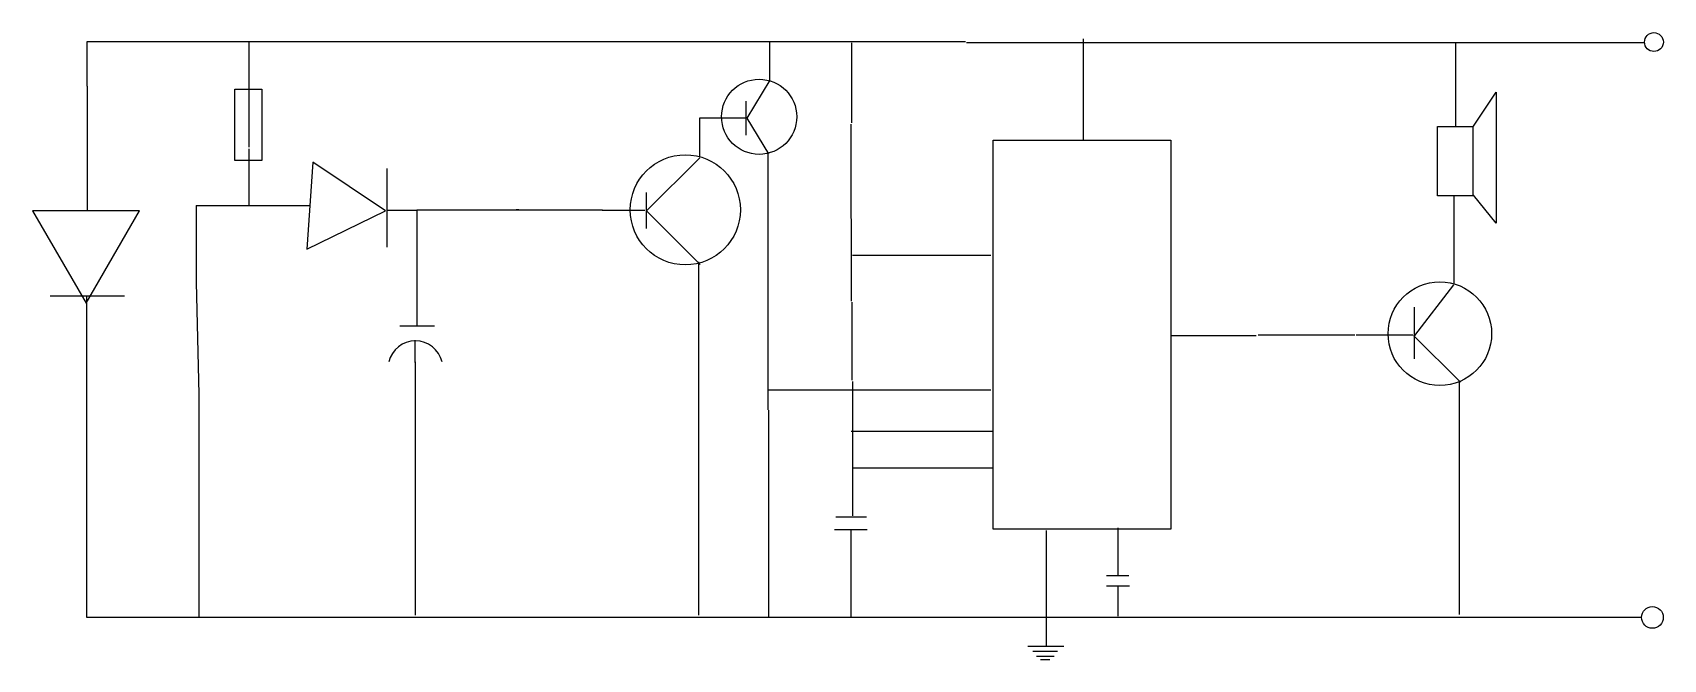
# Model space of a CAD drawing. Header units: inches. Extents: x 13984 to 16611, y 8330 to 9340.
import ezdxf

# ---------------------------------------------------------------- set-up
doc = ezdxf.new("R2010")
doc.units = ezdxf.units.IN
doc.linetypes.add('ZIGZAG', pattern='A,0.00254,-5.08,[131,ltypeshp.shx,S=5.08,R=0,X=-5.08,Y=0],-10.16,[131,ltypeshp.shx,S=5.08,R=180,X=5.08,Y=0],-5.08', length=20.32254)

msp = doc.modelspace()

# ---------------------------------------------------------------- linework, layer by layer
for p, q in [((14072.1, 9253.4), (14072.1, 9325)), ((14072.1, 9325), (14590.3, 9325)), ((14590.3, 9325), (15486.4, 9325)), ((15171.5, 9261.6), (15171.5, 9325.1)), ((15675.9, 9329.4), (15675.9, 9165.5)), ((14332.9, 9236.4), (14332.9, 9323.6)), ((15303.1, 9323), (15303.1, 9194)), ((15488.1, 9323.6), (16071.6, 9323.6)), ((16071.6, 9323.6), (16580.4, 9323.6)), ((16276.3, 9187.2), (16276.3, 9323.1)), ((15134.8, 9201.5), (15172.1, 9263.1)), ((15133.3, 9174.1), (15133.3, 9228.9)), ((16303.8, 9187.1), (16341.5, 9243.6)), ((16341.5, 9243.6), (16341.5, 9032.6)), ((15058.6, 9139.7), (15058.6, 9202.4)), ((15058.6, 9202.4), (15131.8, 9202.4)), ((15134.2, 9201.5), (15169.5, 9144.4)), ((14332.9, 9060.7), (14332.9, 9152.2)), ((15168.1, 9145), (15168.1, 8731.8)), ((14554.4, 9120.7), (14554.4, 8993.8)), ((14554.4, 9120.7), (14554.4, 9120.7)), ((14972.3, 9051.7), (15058.6, 9137.9)), ((14072.1, 9106.2), (14072.1, 9052.5)), ((14972.3, 9082), (14972.3, 9023.7)), ((16273.9, 8934.4), (16273.9, 9077.5)), ((16341.5, 9032.6), (16304.7, 9077.8)), ((14247.3, 9060.8), (14247.5, 8937.2)), ((14247.3, 9060.8), (14430.7, 9060.8)), ((14554.4, 9053.4), (14603, 9053.4)), ((14602.9, 9053.8), (14765.1, 9053.8)), ((14603, 9053.4), (14603, 8867.9)), ((14901.6, 9053.7), (14969.9, 9053.7)), ((14972.2, 9052.9), (15059.3, 8966)), ((15302.2, 9039.6), (15302.2, 8906.7)), ((15056.3, 8970.1), (15056.3, 8400.8)), ((15304.3, 8980.9), (15527.3, 8980.9)), ((16210.5, 8851.5), (16273.1, 8932.9)), ((14012.4, 8915.3), (14131.8, 8915.3)), ((14071, 8914.1), (14071, 8397.7)), ((16209.1, 8897.2), (16209.1, 8813.9)), ((14575.6, 8866.8), (14631.2, 8866.8)), ((16115.9, 8852.5), (16207.3, 8852.5)), ((14600.4, 8807.8), (14600.4, 8844.1)), ((15818.9, 8851.5), (15954.7, 8851.5)), ((16208.4, 8851.5), (16283.6, 8776.4)), ((14600.5, 8401), (14600.5, 8809)), ((15304.8, 8777.1), (15304.8, 8561.1)), ((16281.8, 8776.6), (16281.8, 8401.7)), ((14251.6, 8756.2), (14251.6, 8397.7)), ((15168.2, 8764.1), (15527.3, 8764.1)), ((15302.4, 8697.1), (15529.3, 8697.1)), ((15304.3, 8638), (15531.3, 8638)), ((15169, 8591.4), (15169, 8398.4)), ((15275.4, 8539), (15328.1, 8539)), ((15277.8, 8559.3), (15326.9, 8559.3)), ((15301.7, 8539), (15301.7, 8398)), ((15616.6, 8537.4), (15616.6, 8398.5)), ((15731.8, 8541.4), (15731.8, 8466)), ((15713.6, 8465), (15749.6, 8465)), ((15713.6, 8448.2), (15750.6, 8448.2)), ((15731.7, 8448.8), (15731.7, 8399)), ((14071, 8397.7), (15352.4, 8397.7)), ((14071, 8397.7), (14244, 8397.7)), ((15352.6, 8397.6), (15867.6, 8397.6)), ((15616.3, 8397.4), (15616.3, 8350.8)), ((15867.6, 8397.6), (16575.7, 8397.6)), ((15586.9, 8350.8), (15644.7, 8350.8)), ((15595, 8342.7), (15634.6, 8342.7)), ((15601.1, 8334.6), (15629.5, 8334.6)), ((15607.2, 8329.6), (15622.4, 8329.6))]:
    msp.add_line(p, q)
at = {"linetype": 'ZIGZAG'}
for p, q in [((14072.1, 9253.4), (14072.1, 9106.2)), ((14332.9, 9155), (14332.9, 9236.4)), ((15302.1, 9192.2), (15302.1, 9040)), ((14767.4, 9053.8), (14762.8, 9053.8)), ((14762.8, 9053.8), (14901.8, 9053.8)), ((14247.5, 8937.2), (14251.6, 8756.2)), ((15303.4, 8905), (15303.4, 8779.4)), ((15958.1, 8852.5), (16113.8, 8852.5)), ((15169.3, 8731), (15169.3, 8592.1))]:
    msp.add_line(p, q, dxfattribs=at)
for points in [[(14309.9, 9248.6), (14353.2, 9248.6), (14353.2, 9133.3), (14309.9, 9133.3)], [(16246.9, 9188.1), (16303.8, 9188.1), (16303.8, 9076.8), (16246.9, 9076.8)], [(15531.3, 9166.2), (15817.4, 9166.2), (15817.4, 8539.4), (15531.3, 8539.4)], [(14425.9, 8990.6), (14552.3, 9052.4), (14435.5, 9131)], [(13984, 9052.5), (14070.1, 8903.4), (14156.2, 9052.5)]]:
    msp.add_lwpolyline(points, close=True)
for centre, radius in [((16595.4, 9324.3), 15.2), ((15154.2, 9203.9), 60.5), ((15035.3, 9054), 88.7), ((16250.6, 8854.4), 83.4), ((16592.9, 8397.3), 17.5)]:
    msp.add_circle(centre, radius)
msp.add_arc((14600.5, 8798.8), 44.1, 13.3897, 166.6103)

doc.saveas('drawing.dxf')
